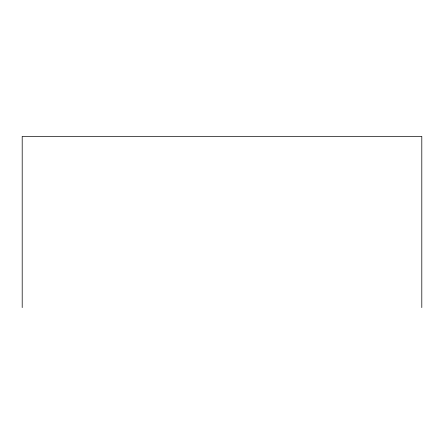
<?xml version="1.0" encoding="UTF-8"?>
<svg xmlns="http://www.w3.org/2000/svg" width="444" height="444" viewBox="0 0 444 444"><rect width="100%" height="100%" fill="white"/><g stroke="black" fill="none" stroke-linecap="round" stroke-linejoin="round"><path stroke-width="0.67" d="M421.8 307.603L421.8 136.397L22.2 136.397L22.2 307.603"/></g></svg>
